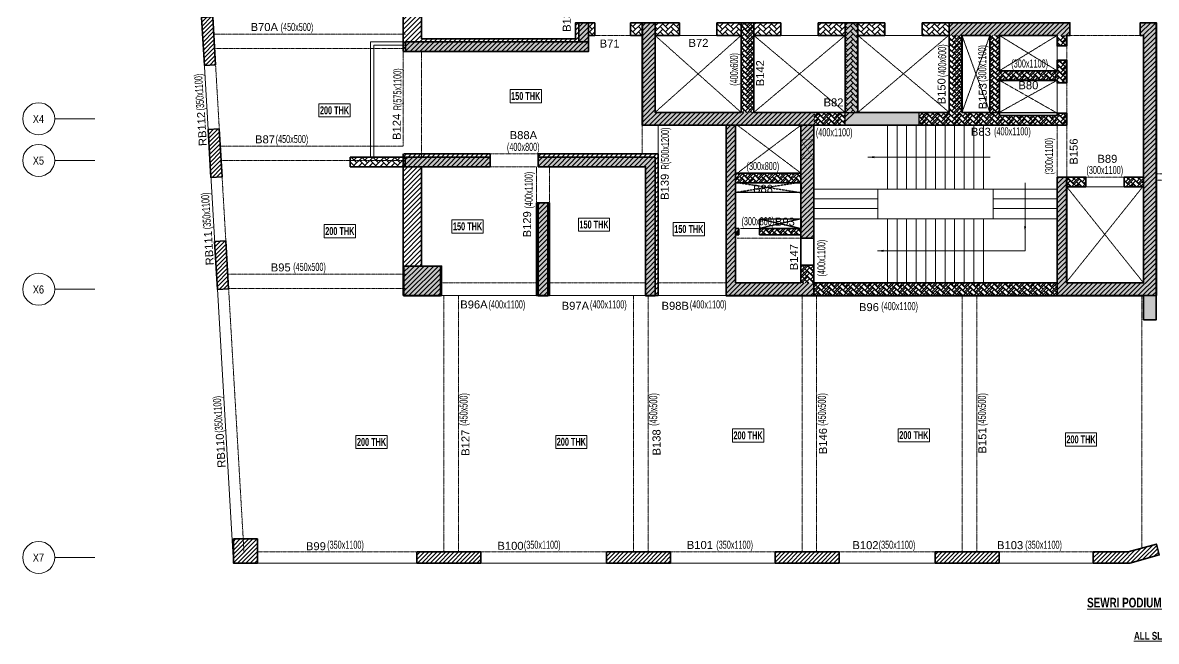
# Model space of a CAD drawing. Header units: millimetres. Extents: x 13 to 70247, y 23 to 60080.
# Drawn here: x 13 to 35422, y 296 to 19616 of the extents above; entities that cross this region are included whole.
import ezdxf
from ezdxf.enums import TextEntityAlignment as Align

# ---------------------------------------------------------------- set-up
doc = ezdxf.new("R2010")
doc.units = ezdxf.units.MM
doc.linetypes.add('Grid Line', pattern=[2222.5, 1270, -317.5, 317.5, -317.5])
doc.linetypes.add('HIDDEN', pattern=[0.375, 0.25, -0.125])
for name, color, linetype, lineweight in [('A-ANNO-DIMS', 8, 'Continuous', 15), ('A-DETL-MISC', 35, 'Continuous', 15), ('A-FLOR-IDEN', 11, 'Continuous', 9), ('A-GRIDS', 8, 'Continuous', 9), ('A-HIDD-ABVE', 8, 'HIDDEN', 20), ('G-ANNO-TEXT', 231, 'Continuous', 9), ('S-BEAM', 7, 'Continuous', 18), ('S-BEAM-IDEN', 2, 'Continuous', 9), ('S-COL HATCH', 9, 'Continuous', 0), ('S-COLS', 5, 'Continuous', 35), ('S-GRIDS', 8, 'Continuous', 9), ('S-WALL', 4, 'Continuous', 18)]:
    doc.layers.add(name, color=color, linetype=linetype, lineweight=lineweight)
for name, color, linetype in [('Beam Nos', 7, 'Continuous'), ('changes', 7, 'Continuous'), ('CUTOUT', 4, 'Continuous'), ('S-CUTOUT', 1, 'Continuous')]:
    doc.layers.add(name, color=color, linetype=linetype)
doc.styles.add('Arial Narrow', font='ARIALN.TTF', dxfattribs={"height": 400})
doc.styles.add('Dim.s & Anno.(Misc.)', font='ARIALN.TTF')
doc.styles.add('SC-BBS1', font='SansSerif')
doc.styles.add('Swis721 LtCn BT', font='swisscl.ttf', dxfattribs={"width": 0.9, "height": 233.355162})
doc.styles.add('Swis721 LtCn BT_2', font='swisscl.ttf', dxfattribs={"height": 244.992296})
doc.styles.add('Swis721 LtCn BT_B', font='', dxfattribs={"width": 0.9, "height": 246.918336})
doc.styles.get('Swis721 LtCn BT_B').set_extended_font_data('Swis721 LtCn BT', bold=True)
doc.dimstyles.new('A-GFC-100', dxfattribs={"dimscale": 100, "dimtxt": 1.75, "dimasz": 1.5, "dimexe": 1.5, "dimexo": 0, "dimgap": 1, "dimtad": 1, "dimdsep": 46, "dimtxsty": 'Dim.s & Anno.(Misc.)', "dimblk": 'ARCHTICK', "dimcen": 0, "dimdle": 1.5, "dimclrd": 256, "dimclre": 8, "dimclrt": 6, "dimazin": 2, "dimtfac": 1, "dimtix": 1, "dimtmove": 2, "dimatfit": 3, "dimfxl": 1, "dimtolj": 1, "dimlwd": -1, "dimlwe": 9, "dimarcsym": 0})
pattern_1 = [(45, (-31699446.87, 20890861.25), (-75.1300955, 75.1300955), [])]
pattern_2 = [(45, (-31794446.86, 20734809.75), (0, 169.7056275), [360, -120]), (135, (-31794362, 20734894.6), (1e-14, 169.7056275), [360, -120])]
pattern_3 = [(45, (-31802317.5, 20729084.55), (0, 169.7056275), [360, -120]), (135, (-31802232.65, 20729169.4), (1e-14, 169.7056275), [360, -120])]
pattern_4 = [(45, (-31618808, 20746156.34), (0, 169.7056275), [360, -120]), (135, (-31618723.15, 20746241.2), (1e-14, 169.7056275), [360, -120])]
pattern_5 = [(45, (-31682274.25, 21473233.52), (-75.1300955, 75.1300955), [])]
pattern_6 = [(45, (-31215760.61, 20872171.07), (-66.29126074, 66.29126074), [])]
pattern_7 = [(45, (-31343246.11, 20900840.07), (-66.29126074, 66.29126074), [])]

# ---------------------------------------------------------------- blocks, each defined once
blk = doc.blocks.new('A$Cd226b1b4')
at = {"layer": 'S-COL HATCH', "transparency": 33554687}
h = blk.add_hatch(dxfattribs=at)
h.set_pattern_fill('ANSI31', color=256, scale=850)
h.set_pattern_definition(pattern_1)
h.paths.add_polyline_path([(5785, 7625), (5785, 8525), (5385, 8525), (5385, 8025), (575, 8025), (575, 19125), (0, 19129), (0, 7625)])
h = blk.add_hatch(dxfattribs=at)
h.set_pattern_fill('ANSI31', color=256, scale=850)
h.set_pattern_definition(pattern_1)
h.paths.add_polyline_path([(12825, 5325), (12825, 5725), (7871, 5725), (7871, 8525), (7471, 8525), (7471, 5325)])
at = {"layer": 'S-COL HATCH'}
h = blk.add_hatch(dxfattribs=at)
h.set_pattern_fill('AR-HBONE', color=256, scale=30)
h.set_pattern_definition(pattern_2)
h.paths.add_polyline_path([(10555, 5725), (10955, 5725), (10955, 8525), (10555, 8525)])
h = blk.add_hatch(dxfattribs=at)
h.set_pattern_fill('AR-HBONE', color=256, scale=30)
h.set_pattern_definition(pattern_2)
h.paths.add_polyline_path([(13805, 8525), (14205, 8525), (14205, 5725), (13805, 5725)])
at = {"layer": 'S-COL HATCH', "transparency": 33554687}
h = blk.add_hatch(dxfattribs=at)
h.set_pattern_fill('ANSI31', color=256, scale=850)
h.set_pattern_definition(pattern_1)
h.paths.add_polyline_path([(17055, 8525), (20825, 8525), (20825, 8125), (17055, 8125)])
h = blk.add_hatch(dxfattribs=at)
h.set_pattern_fill('ANSI31', color=256, scale=850)
h.set_pattern_definition(pattern_1)
h.paths.add_polyline_path([(20725, 3700), (20425, 3700), (20425, 400), (20425, 0), (23125, 0), (23525, 0), (23525, 400), (23525, 400), (23525, 8525), (23025, 8525), (23025, 8125), (23125, 8125), (23125, 400), (23125, 400), (20725, 400), (20725, 400)])
at = {"layer": 'S-COL HATCH'}
h = blk.add_hatch(dxfattribs=at)
h.set_pattern_fill('AR-HBONE', color=256, scale=30)
h.set_pattern_definition(pattern_2)
h.paths.add_polyline_path([(18325, 8125), (18625, 8125), (18625, 7025), (20425, 7025), (20425, 7350), (20725, 7350), (20725, 6648), (20425, 6648), (20425, 6725), (18625, 6725), (18625, 5625), (20425, 5625), (20425, 5703), (20725, 5703), (20725, 5325), (16105, 5325), (16105, 5725), (18325, 5725)])
h = blk.add_hatch(dxfattribs=at)
h.set_pattern_fill('AR-HBONE', color=256, scale=30)
h.set_pattern_definition(pattern_2)
h.paths.add_polyline_path([(17055, 5725), (17455, 5725), (17455, 8125), (17055, 8125)])
h = blk.add_hatch(dxfattribs=at)
h.set_pattern_fill('AR-HBONE', color=256, scale=30)
h.set_pattern_definition(pattern_2)
h.paths.add_polyline_path([(20425, 8125), (20725, 8125), (20725, 7800), (20425, 7800)])
h = blk.add_hatch(dxfattribs=at)
h.set_pattern_fill('AR-HBONE', color=256, scale=30)
h.set_pattern_definition(pattern_2)
h.paths.add_polyline_path([(13805, 5725), (12825, 5725), (12825, 5325), (13805, 5325)])
at = {"layer": 'S-COL HATCH', "transparency": 33554687}
h = blk.add_hatch(dxfattribs=at)
h.set_pattern_fill('ANSI31', color=256, scale=850)
h.set_pattern_definition(pattern_1)
edge = h.paths.add_edge_path()
edge.add_line((13805, 5325), (13805, 5725))
edge.add_line((13805, 5725), (14205, 5725))
h = blk.add_hatch(dxfattribs=at)
h.set_pattern_fill('ANSI31', color=256, scale=850)
h.set_pattern_definition(pattern_1)
h.paths.add_polyline_path([(10385, 5325), (10085, 5325), (10085, 0), (10385, 0), (12825, 0), (12825, 400), (10385, 400), (10385, 2100), (10385, 2100), (10385, 2100)])
h = blk.add_hatch(dxfattribs=at)
h.set_pattern_fill('ANSI31', color=256, scale=850)
h.set_pattern_definition(pattern_1)
h.paths.add_polyline_path([(12825, 5325), (12425, 5325), (12425, 5325), (12425, 3825), (12425, 3825), (12425, 3525), (12425, 1800), (12825, 1800)])
at = {"layer": 'S-COL HATCH'}
h = blk.add_hatch(dxfattribs=at)
h.set_pattern_fill('AR-HBONE', color=256, scale=30)
h.set_pattern_definition(pattern_2)
h.paths.add_polyline_path([(12425, 3825), (10385, 3825), (10385, 3525), (12425, 3525)])
h = blk.add_hatch(dxfattribs=at)
h.set_pattern_fill('AR-HBONE', color=256, scale=30)
h.set_pattern_definition([(45, (-31794446.86, 20682880.75), (0, 169.7056275), [360, -120]), (135, (-31794362, 20682965.6), (1e-14, 169.7056275), [360, -120])])
h.paths.add_polyline_path([(21325, 3400), (21325, 3700), (20725, 3700), (20725, 3400)])
h.paths.add_polyline_path([(23125, 3400), (23125, 3700), (22525, 3700), (22525, 3400)])
h = blk.add_hatch(dxfattribs=at)
h.set_pattern_fill('AR-HBONE', color=256, scale=30)
h.set_pattern_definition(pattern_2)
h.paths.add_polyline_path([(10485, 2100), (10385, 2100), (10385, 1900), (10485, 1900)])
h = blk.add_hatch(dxfattribs=at)
h.set_pattern_fill('AR-HBONE', color=256, scale=30)
h.set_pattern_definition(pattern_2)
h.paths.add_polyline_path([(11135, 2100), (11135, 1900), (12425, 1900), (12425, 2100)])
h = blk.add_hatch(dxfattribs=at)
h.set_pattern_fill('AR-HBONE', color=256, scale=30)
h.set_pattern_definition(pattern_2)
h.paths.add_polyline_path([(12825, 950), (12425, 950), (12425, 400), (12825, 400)])
h = blk.add_hatch(dxfattribs=at)
h.set_pattern_fill('AR-HBONE', color=256, scale=30)
h.set_pattern_definition(pattern_2)
h.paths.add_polyline_path([(12825, 400), (20425, 400), (20425, 0), (12825, 0)])
at = {"layer": 'changes', "elevation": 0}
for points in [[(13805, 5325), (13805, 5725), (14205, 5725)], [(16105, 5725), (16105, 5325)]]:
    blk.add_lwpolyline(points, dxfattribs=at)
at = {"layer": 'S-COLS'}
for p, q in [((20425, 3700), (20425, 400)), ((20725, 3700), (20725, 400)), ((12425, 1800), (12825, 1800)), ((12425, 950), (12825, 950)), ((20425, 400), (20425, 0))]:
    blk.add_line(p, q, dxfattribs=at)
at = {"layer": 'S-COLS', "elevation": 0}
for points in [[(0, 7629), (5785, 7625), (5785, 8525), (5385, 8525), (5385, 8025), (575, 8025), (575, 19125), (0, 19129)], [(17455, 5725), (18325, 5725), (18325, 8125), (17455, 8125)], [(12425, 3825), (10385, 3825), (10385, 3525), (12425, 3525)]]:
    blk.add_lwpolyline(points, close=True, dxfattribs=at)
for points in [[(17055, 8525), (20825, 8525), (20825, 8125), (20725, 8125), (20725, 7800), (20425, 7800), (20425, 8125), (19525, 8125), (18625, 8125), (18625, 7025), (20425, 7025), (20425, 7350), (20725, 7350), (20725, 6648), (20425, 6648), (20425, 6725), (18625, 6725), (18625, 5625), (19525, 5625), (20425, 5625), (20425, 5703), (20725, 5703), (20725, 5325), (18625, 5325), (18625, 5325), (7471, 5325), (7471, 8525), (7871, 8525), (7871, 5725), (10555, 5725), (10555, 8525)], [(10555, 8525), (10955, 8525)], [(10955, 8525), (10955, 5725), (13805, 5725), (13805, 8525)], [(13805, 8525), (14205, 8525)], [(14205, 8525), (14205, 5725), (17055, 5725), (17055, 8525)], [(23525, 400), (23525, 8525), (23025, 8525), (23025, 8125), (23125, 8125), (23125, 400), (20725, 400)], [(10085, 5325), (10085, 0), (10385, 0)], [(10385, 400), (10385, 5325)], [(12425, 5325), (12425, 400)], [(12425, 0), (12825, 0), (12825, 5325)], [(20725, 3400), (21325, 3400), (21325, 3700), (20425, 3700)], [(23125, 3400), (22525, 3400), (22525, 3700), (23125, 3700)], [(10485, 2100), (10385, 2100)], [(10385, 1900), (10485, 1900)], [(10485, 1900), (10485, 2100)], [(11135, 2100), (11135, 1900)], [(12425, 2100), (11135, 2100)], [(11135, 1900), (12425, 1900)], [(12425, 400), (10385, 400)], [(20425, 400), (12825, 400), (12825, 0), (23125, 0)], [(23125, 0), (23125, 0), (23525, 0), (23525, 400)], [(10385, 0), (12425, 0)]]:
    blk.add_lwpolyline(points, dxfattribs=at)
blk = doc.blocks.new('A$Cbe320e20')
at = {"layer": 'S-COL HATCH', "transparency": 33554687}
h = blk.add_hatch(color=256, dxfattribs=at)
h.dxf.hatch_style = 1
h.paths.add_polyline_path([(-2086, 2800), (-2385, 2800), (-2385, 2200), (-2086, 2200)])
at = {"layer": 'S-COL HATCH'}
h = blk.add_hatch(dxfattribs=at)
h.set_pattern_fill('AR-HBONE', color=256, scale=30)
h.set_pattern_definition(pattern_4)
h.paths.add_polyline_path([(-1885, 2400), (-1885, 2800), (-2085, 2800), (-2085, 2400)])
h = blk.add_hatch(dxfattribs=at)
h.set_pattern_fill('AR-HBONE', color=256, scale=30)
h.set_pattern_definition(pattern_4)
h.paths.add_polyline_path([(-400, 2400), (-400, 2800), (-765, 2800), (-765, 2400), (-676, 2400)])
at = {"layer": 'S-COL HATCH', "transparency": 33554687}
h = blk.add_hatch(color=256, dxfattribs=at)
h.dxf.hatch_style = 1
h.paths.add_polyline_path([(4954, -400), (4954, 0), (0, 0), (0, 2800), (-400, 2800), (-400, -400)])
at = {"layer": 'S-COL HATCH'}
h = blk.add_hatch(dxfattribs=at)
h.set_pattern_fill('AR-HBONE', color=256, scale=30)
h.set_pattern_definition(pattern_4)
h.paths.add_polyline_path([(758, 2400), (758, 2800), (0, 2800), (0, 2400)])
h = blk.add_hatch(dxfattribs=at)
h.set_pattern_fill('AR-HBONE', color=256, scale=30)
h.set_pattern_definition(pattern_4)
h.paths.add_polyline_path([(2684, 2800), (1928, 2800), (1928, 2400), (2684, 2400)])
h = blk.add_hatch(dxfattribs=at)
h.set_pattern_fill('AR-HBONE', color=256, scale=30)
h.set_pattern_definition(pattern_3)
h.paths.add_polyline_path([(2684, 0), (3084, 0), (3084, 2800), (2684, 2800)])
h = blk.add_hatch(dxfattribs=at)
h.set_pattern_fill('AR-HBONE', color=256, scale=30)
h.set_pattern_definition(pattern_4)
h.paths.add_polyline_path([(3925, 2800), (3084, 2800), (3084, 2400), (3925, 2400)])
h = blk.add_hatch(dxfattribs=at)
h.set_pattern_fill('AR-HBONE', color=256, scale=30)
h.set_pattern_definition(pattern_4)
h.paths.add_polyline_path([(5935, 2400), (5935, 2800), (5095, 2800), (5095, 2400)])
at = {"layer": 'S-COL HATCH', "transparency": 33554687}
h = blk.add_hatch(color=256, dxfattribs=at)
h.dxf.hatch_style = 1
h.paths.add_polyline_path([(5934, 2800), (6334, 2800), (6334, 0), (5934, 0)])
at = {"layer": 'S-COL HATCH'}
h = blk.add_hatch(dxfattribs=at)
h.set_pattern_fill('AR-HBONE', color=256, scale=30)
h.set_pattern_definition(pattern_4)
h.paths.add_polyline_path([(7175, 2400), (7175, 2800), (6335, 2800), (6335, 2400)])
h = blk.add_hatch(dxfattribs=at)
h.set_pattern_fill('AR-HBONE', color=256, scale=30)
h.set_pattern_definition(pattern_4)
h.paths.add_polyline_path([(9185, 2400), (9185, 2800), (8345, 2800), (8345, 2400), (8675, 2400)])
at = {"layer": 'S-COL HATCH', "transparency": 33554687}
h = blk.add_hatch(color=256, dxfattribs=at)
h.dxf.hatch_style = 1
h.paths.add_polyline_path([(9184, 2800), (12954, 2800), (12954, 2400), (9184, 2400)])
h = blk.add_hatch(color=256, dxfattribs=at)
h.dxf.hatch_style = 1
h.paths.add_polyline_path([(12854, -2025), (12554, -2025), (12554, -5325), (12554, -5725), (15254, -5725), (15254, -6475), (15654, -6475), (15654, -5325), (15654, -5325), (15654, 2800), (15154, 2800), (15154, 2400), (15254, 2400), (15254, -5325), (15254, -5325), (12854, -5325), (12854, -5325)])
h = blk.add_hatch(color=256, dxfattribs=at)
h.dxf.hatch_style = 1
h.paths.add_polyline_path([(-7796, 2200), (-7796, 1900), (-2086, 1900), (-2086, 2200)])
at = {"layer": 'S-COL HATCH'}
h = blk.add_hatch(dxfattribs=at)
h.set_pattern_fill('AR-HBONE', color=256, scale=30)
h.set_pattern_definition(pattern_3)
h.paths.add_polyline_path([(10454, 2400), (10754, 2400), (10754, 1300), (12554, 1300), (12554, 1625), (12854, 1625), (12854, 922), (12554, 922), (12554, 1000), (10754, 1000), (10754, -100), (12554, -100), (12554, -23), (12854, -23), (12854, -400), (8234, -400), (8234, 0), (10454, 0)])
h = blk.add_hatch(dxfattribs=at)
h.set_pattern_fill('AR-HBONE', color=256, scale=30)
h.set_pattern_definition(pattern_3)
h.paths.add_polyline_path([(9184, 0), (9584, 0), (9584, 2400), (9184, 2400)])
h = blk.add_hatch(dxfattribs=at)
h.set_pattern_fill('AR-HBONE', color=256, scale=30)
h.set_pattern_definition(pattern_3)
h.paths.add_polyline_path([(12554, 2400), (12854, 2400), (12854, 2075), (12554, 2075)])
h = blk.add_hatch(dxfattribs=at)
h.set_pattern_fill('AR-HBONE', color=256, scale=30)
h.set_pattern_definition(pattern_3)
h.paths.add_polyline_path([(5934, 0), (4954, 0), (4954, -400), (5934, -400)])
at = {"layer": 'S-COL HATCH', "transparency": 33554687}
h = blk.add_hatch(color=256, dxfattribs=at)
h.dxf.hatch_style = 1
h.paths.add_polyline_path([(5934, 0), (8234, 0), (8234, -400), (5934, -400)])
h = blk.add_hatch(color=256, dxfattribs=at)
h.dxf.hatch_style = 1
h.paths.add_polyline_path([(2514, -400), (2214, -400), (2214, -5725), (2514, -5725), (4954, -5725), (4954, -5325), (2514, -5325), (2514, -3625), (2514, -3625), (2514, -3625)])
h = blk.add_hatch(color=256, dxfattribs=at)
h.dxf.hatch_style = 1
h.paths.add_polyline_path([(4954, -400), (4554, -400), (4554, -400), (4554, -1900), (4554, -1900), (4554, -2200), (4554, -3925), (4954, -3925)])
at = {"layer": 'S-COL HATCH'}
h = blk.add_hatch(dxfattribs=at)
h.set_pattern_fill('AR-HBONE', color=256, scale=30)
h.set_pattern_definition(pattern_3)
h.paths.add_polyline_path([(-7796, -1400), (-9525, -1400), (-9525, -1700), (-7796, -1700)])
at = {"layer": 'S-COL HATCH', "transparency": 33554687}
h = blk.add_hatch(dxfattribs=at)
h.set_pattern_fill('ANSI31', color=256, scale=850)
h.set_pattern_definition(pattern_5)
h.paths.add_polyline_path([(-5150, -1299), (-7296, -1299), (-7296, -1303), (-7871, -1303), (-7871, -4800), (-7296, -4800), (-7296, -1699), (-5150, -1699)])
h = blk.add_hatch(color=256, dxfattribs=at)
h.dxf.hatch_style = 1
h.paths.add_polyline_path([(-5150, -1400), (-7796, -1400), (-7796, -1700), (-5150, -1700)])
h = blk.add_hatch(dxfattribs=at)
h.set_pattern_fill('ANSI31', color=256, scale=850)
h.set_pattern_definition(pattern_5)
h.paths.add_polyline_path([(100, -1299), (-3650, -1299), (-3650, -1699), (-300, -1699), (-300, -5724), (100, -5724)])
h = blk.add_hatch(color=256, dxfattribs=at)
h.dxf.hatch_style = 1
h.paths.add_polyline_path([(0, -1400), (-3650, -1400), (-3650, -1700), (-300, -1700), (-300, -5725), (0, -5725)])
at = {"layer": 'S-COL HATCH'}
h = blk.add_hatch(dxfattribs=at)
h.set_pattern_fill('AR-HBONE', color=256, scale=30)
h.set_pattern_definition(pattern_3)
h.paths.add_polyline_path([(2514, -1900), (2514, -2200), (4554, -2200), (4554, -1900)])
h = blk.add_hatch(dxfattribs=at)
h.set_pattern_fill('AR-HBONE', color=256, scale=30)
h.set_pattern_definition([(45, (-31802317.5, 20677155.55), (0, 169.7056275), [360, -120]), (135, (-31802232.65, 20677240.4), (1e-14, 169.7056275), [360, -120])])
h.paths.add_polyline_path([(13454, -2025), (12854, -2025), (12854, -2325), (13454, -2325)])
h.paths.add_polyline_path([(15254, -2025), (14654, -2025), (14654, -2325), (15254, -2325)])
at = {"layer": 'S-COL HATCH', "transparency": 33554687}
h = blk.add_hatch(dxfattribs=at)
h.set_pattern_fill('ANSI31', color=256, scale=850)
h.set_pattern_definition(pattern_5)
h.paths.add_polyline_path([(-3300, -2827), (-3696, -2827), (-3696, -5724), (-3300, -5724)])
h = blk.add_hatch(color=256, dxfattribs=at)
h.dxf.hatch_style = 1
h.paths.add_polyline_path([(-3350, -2827), (-3650, -2827), (-3650, -5725), (-3350, -5725)])
at = {"layer": 'S-COL HATCH'}
h = blk.add_hatch(dxfattribs=at)
h.set_pattern_fill('AR-HBONE', color=256, scale=30)
h.set_pattern_definition(pattern_3)
h.paths.add_polyline_path([(2614, -3625), (2514, -3625), (2514, -3825), (2614, -3825)])
h = blk.add_hatch(dxfattribs=at)
h.set_pattern_fill('AR-HBONE', color=256, scale=30)
h.set_pattern_definition(pattern_3)
h.paths.add_polyline_path([(3264, -3625), (3264, -3825), (4554, -3825), (4554, -3625)])
at = {"layer": 'S-COL HATCH', "transparency": 33554687}
h = blk.add_hatch(dxfattribs=at)
h.set_pattern_fill('ANSI31', color=256, scale=850)
h.set_pattern_definition(pattern_5)
h.paths.add_polyline_path([(-7871, -4800), (-7871, -5724), (-6671, -5724), (-6671, -4800)])
h = blk.add_hatch(color=256, dxfattribs=at)
h.dxf.hatch_style = 1
h.paths.add_polyline_path([(-6700, -4800), (-7850, -4800), (-7850, -5725), (-6700, -5725)])
at = {"layer": 'S-COL HATCH'}
h = blk.add_hatch(dxfattribs=at)
h.set_pattern_fill('AR-HBONE', color=256, scale=30)
h.set_pattern_definition(pattern_3)
h.paths.add_polyline_path([(4954, -4775), (4554, -4775), (4554, -5325), (4954, -5325)])
h = blk.add_hatch(dxfattribs=at)
h.set_pattern_fill('AR-HBONE', color=256, scale=30)
h.set_pattern_definition(pattern_3)
h.paths.add_polyline_path([(4954, -5325), (12554, -5325), (12554, -5725), (4954, -5725)])
at = {"layer": 'changes'}
blk.add_lwpolyline([(5934, 0), (8234, 0), (8234, -400), (5934, -400)], close=True, dxfattribs=at)
at = {"layer": 'S-COL HATCH', "transparency": 33554687}
blk.add_line((-7796, -1400), (-7796, -1700), dxfattribs=at)
at = {"layer": 'S-COLS'}
for p, q in [((-1885, 2800), (-2086, 2800)), ((-1885, 2400), (-1885, 2800)), ((-765, 2800), (-765, 2400)), ((-765, 2800), (-400, 2800)), ((0, 2800), (758, 2800)), ((758, 2400), (758, 2800)), ((1928, 2800), (1928, 2400)), ((1928, 2800), (2684, 2800)), ((3084, 2800), (3925, 2800)), ((3925, 2400), (3925, 2800)), ((5095, 2800), (5095, 2400)), ((5095, 2800), (7175, 2800)), ((7175, 2400), (7175, 2800)), ((8345, 2800), (8345, 2400)), ((8345, 2800), (9184, 2800)), ((-1885, 2400), (-2086, 2400)), ((-765, 2400), (-400, 2400)), ((758, 2400), (0, 2400)), ((1928, 2400), (2684, 2400)), ((3084, 2400), (3925, 2400)), ((5095, 2400), (5934, 2400)), ((6334, 2400), (7175, 2400)), ((8345, 2400), (9184, 2400)), ((-5150, -1299), (-5150, -1699)), ((-3650, -1299), (-3650, -1699)), ((0, -1400), (-3650, -1400)), ((-3650, -1400), (-3650, -1700)), ((0, -1400), (0, -5725)), ((-3650, -1700), (-300, -1700)), ((-300, -1700), (-300, -5725)), ((12554, -2025), (12554, -5325)), ((12854, -2025), (12854, -5325)), ((4554, -3925), (4954, -3925)), ((4554, -4775), (4954, -4775)), ((12554, -5325), (12554, -5725)), ((-3700, -5724), (-3300, -5724)), ((-300, -5724), (100, -5724)), ((0, -5725), (-300, -5725))]:
    blk.add_line(p, q, dxfattribs=at)
at = {"layer": 'S-COLS', "color": 5}
blk.add_lwpolyline([(-2385, 2800), (-2086, 2800), (-2086, 2200), (-2385, 2200)], close=True, dxfattribs=at)
at = {"layer": 'S-COLS'}
for points in [[(9184, 2800), (12954, 2800), (12954, 2400), (12854, 2400), (12854, 2075), (12554, 2075), (12554, 2400), (11654, 2400), (10754, 2400), (10754, 1300), (12554, 1300), (12554, 1625), (12854, 1625), (12854, 922), (12554, 922), (12554, 1000), (10754, 1000), (10754, -100), (11654, -100), (12554, -100), (12554, -23), (12854, -23), (12854, -400), (10754, -400), (10754, -400), (-400, -400), (-400, 2800), (0, 2800), (0, 0), (2684, 0), (2684, 2800)], [(2684, 2800), (3084, 2800)], [(3084, 2800), (3084, 0), (5934, 0), (5934, 2800)], [(5934, 2800), (6334, 2800)], [(6334, 2800), (6334, 0), (9184, 0), (9184, 2800)], [(15654, -5325), (15654, 2800), (15154, 2800), (15154, 2400), (15254, 2400), (15254, -5325), (12854, -5325)], [(2214, -400), (2214, -5725), (2514, -5725)], [(2514, -5325), (2514, -400)], [(4554, -400), (4554, -5325)], [(4554, -5725), (4954, -5725), (4954, -400)], [(-7871, -1299), (-7871, -4800), (-7296, -4800), (-7296, -1699), (-5150, -1699)], [(-5150, -1299), (-7846, -1299)], [(100, -5724), (100, -1299), (-3650, -1299)], [(-3650, -1699), (-300, -1699), (-300, -5724)], [(12854, -2325), (13454, -2325), (13454, -2025), (12554, -2025)], [(15254, -2325), (14654, -2325), (14654, -2025), (15254, -2025)], [(-3300, -5724), (-3300, -2827), (-3700, -2827), (-3700, -5724)], [(2614, -3625), (2514, -3625)], [(2514, -3825), (2614, -3825)], [(2614, -3825), (2614, -3625)], [(3264, -3625), (3264, -3825)], [(4554, -3625), (3264, -3625)], [(3264, -3825), (4554, -3825)], [(4554, -5325), (2514, -5325)], [(12554, -5325), (4954, -5325), (4954, -5725), (15254, -5725)], [(15254, -5725), (15254, -6475), (15654, -6475), (15654, -5325)], [(2514, -5725), (4554, -5725)]]:
    blk.add_lwpolyline(points, dxfattribs=at)
for points in [[(-7796, 1900), (-2086, 1900), (-2086, 2200), (-7796, 2200)], [(9584, 0), (10454, 0), (10454, 2400), (9584, 2400)], [(4554, -1900), (2514, -1900), (2514, -2200), (4554, -2200)], [(-7850, -5725), (-6700, -5725), (-6700, -4800), (-7850, -4800)]]:
    blk.add_lwpolyline(points, close=True, dxfattribs=at)
at = {"layer": 'S-COLS', "elevation": 0}
for points in [[(-9525, -1400), (-5150, -1400), (-5150, -1700), (-9525, -1700)], [(-3650, -2827), (-3350, -2827), (-3350, -5725), (-3650, -5725)], [(-7871, -5724), (-6671, -5724), (-6671, -4800), (-7871, -4800)]]:
    blk.add_lwpolyline(points, close=True, dxfattribs=at)
at = {"layer": 'S-CUTOUT', "const_width": 10, "elevation": 0}
blk.add_lwpolyline([(4954, -849), (4954, -1449), (4554, -1449), (4554, -849)], close=True, dxfattribs=at)
for points in [[(4954, -849), (4554, -1449)], [(4954, -1449), (4554, -849)]]:
    blk.add_lwpolyline(points, dxfattribs=at)
at = {"layer": 'S-WALL', "color": 7}
for p, q in [((-8885, 2200), (-7795, 2200)), ((-8885, -1400), (-8885, 2200)), ((-7795, 2100), (-8785, 2100)), ((-8785, 2100), (-8785, -1400))]:
    blk.add_line(p, q, dxfattribs=at)
blk = doc.blocks.new('_ARCHTICK')
at = {"color": 0, "linetype": 'ByBlock', "const_width": 0.15}
blk.add_lwpolyline([(-0.5, -0.5), (0.5, 0.5)], dxfattribs=at)
blk = doc.blocks.new('Grid - Type 1 Structural-6743905-9TH FLOOR LVL')
at = {"layer": 'A-GRIDS'}
blk.add_circle((0, 0), 4, dxfattribs=at)
blk = doc.blocks.new('A$C45bf0ae9')
at = {"layer": 'S-GRIDS', "linetype": 'Grid Line'}
for p, q in [((-17504, -200), (-18754, -200)), ((-17504, -1500), (-18754, -1500)), ((-17504, -5525), (-18754, -5525)), ((-17504, -13899), (-18754, -13899))]:
    blk.add_line(p, q, dxfattribs=at)
at = {"layer": 'A-GRIDS', "xscale": 124.9999999999999, "yscale": 124.9999999999999, "zscale": 124.9999999999999, "rotation": 89.99999999999982}
for p in [(-19254, -200), (-19254, -1500), (-19254, -5525), (-19254, -13899)]:
    blk.add_blockref('Grid - Type 1 Structural-6743905-9TH FLOOR LVL', p, dxfattribs=at)
at = {"layer": 'A-GRIDS', "lineweight": 18, "char_height": 250, "width": 440.93, "attachment_point": 1, "style": 'Arial Narrow'}
for s, insert in [('X4', (-19437, -82)), ('X5', (-19437, -1382)), ('X6', (-19437, -5407)), ('X7', (-19437, -13781))]:
    blk.add_mtext(s, dxfattribs=dict(at, insert=insert))
blk = doc.blocks.new('A$Cf6edaa24')
at = {"layer": 'CUTOUT', "color": 8, "linetype": 'HIDDEN'}
for p, q in [((9089, -8405), (7190, -8705)), ((7331, -8405), (9230, -8705)), ((9230, -9525), (7940, -9825)), ((7940, -9525), (9230, -9825))]:
    blk.add_line(p, q, dxfattribs=at)
at = {"layer": 'CUTOUT'}
for points in [[(7190, -8405), (9230, -8405), (9230, -8705), (7190, -8705)], [(7940, -9525), (9230, -9525), (9230, -9825), (7940, -9825)]]:
    blk.add_lwpolyline(points, close=True, dxfattribs=at)
blk = doc.blocks.new('A$C40398dd4')
at = {"layer": 'A-ANNO-DIMS', "ltscale": 500, "elevation": 0}
blk.add_lwpolyline([(5810, 1000), (6600, 1000), (6600, 1565)], dxfattribs=at)
at = {"layer": 'A-DETL-MISC'}
for p, q in [((2300, 4925), (2300, 2925)), ((2600, 4925), (2600, 2925)), ((2900, 4925), (2900, 2925)), ((3200, 4925), (3200, 2925)), ((3500, 4925), (3500, 2925)), ((3800, 4925), (3800, 2925)), ((4100, 4925), (4100, 2925)), ((4400, 4925), (4400, 2925)), ((4700, 4925), (4700, 2925)), ((5000, 4925), (5000, 2925)), ((5300, 4925), (5300, 2925)), ((2300, 0), (2300, 2000)), ((2600, 0), (2600, 2000)), ((2900, 0), (2900, 2000)), ((3200, 0), (3200, 2000)), ((3500, 0), (3500, 2000)), ((3800, 0), (3800, 2000)), ((4100, 0), (4100, 2000)), ((4400, 0), (4400, 2000)), ((4700, 0), (4700, 2000)), ((5000, 0), (5000, 2000)), ((5300, 0), (5300, 2000))]:
    blk.add_line(p, q, dxfattribs=at)
for points in [[(2000, 2925), (0, 2925)], [(5600, 2925), (7600, 2925)], [(2000, 2625), (0, 2625)], [(5600, 2625), (7600, 2625)], [(2000, 2325), (0, 2325)], [(5600, 2325), (7600, 2325)]]:
    blk.add_lwpolyline(points, dxfattribs=at)
blk.add_lwpolyline([(5600, 2925), (5600, 2000), (2000, 2000), (2000, 2925)], close=True, dxfattribs=at)
at = {"layer": 'A-DETL-MISC', "elevation": 0}
for points in [[(2000, 2000), (0, 2000)], [(5600, 2000), (7600, 2000)]]:
    blk.add_lwpolyline(points, dxfattribs=at)
at = {"layer": 'A-ANNO-DIMS', "ltscale": 500}
for points in [[(1688, 3925), (5510, 3925)], [(6600, 1565), (6600, 3126)], [(1988, 1000), (5810, 1000)]]:
    blk.add_leader(points, dimstyle='A-GFC-100', override={"dimasz": 2, "dimtad": 0, "dimfxl": 0.18, "dimarcsym": 1}, dxfattribs=at)

msp = doc.modelspace()

# ---------------------------------------------------------------- hatches: boundary and pattern name
at = {"layer": 'S-COL HATCH', "transparency": 33554687}
h = msp.add_hatch(dxfattribs=at)
h.set_pattern_fill('ANSI31', color=256, scale=750)
h.set_pattern_definition(pattern_6)
h.paths.add_polyline_path([(5688, 18282), (6038, 18302), (5950, 19800), (5601, 19779)])
h = msp.add_hatch(dxfattribs=at)
h.set_pattern_fill('ANSI31', color=256, scale=750)
h.set_pattern_definition(pattern_6)
h.paths.add_polyline_path([(5892, 14782), (6242, 14802), (6154, 16300), (5805, 16279)])
h = msp.add_hatch(dxfattribs=at)
h.set_pattern_fill('ANSI31', color=256, scale=750)
h.set_pattern_definition(pattern_6)
h.paths.add_polyline_path([(6096, 11285), (6446, 11305), (6358, 12802), (6009, 12782)])
h = msp.add_hatch(dxfattribs=at)
h.set_pattern_fill('ANSI31', color=256, scale=750)
h.set_pattern_definition([(45, (-31782547.61, 20900840.07), (-66.29126074, 66.29126074), [])])
h.paths.add_polyline_path([(7344, 2742), (7344, 3492), (6594, 3492), (6594, 2742)])
h = msp.add_hatch(dxfattribs=at)
h.set_pattern_fill('ANSI31', color=256, scale=750)
h.set_pattern_definition(pattern_7)
h.paths.add_polyline_path([(33453, 2742), (34593, 2742), (35514, 2994), (35422, 3331), (34546, 3092), (33453, 3092)])
h = msp.add_hatch(dxfattribs=at)
h.set_pattern_fill('ANSI31', color=256, scale=750)
h.set_pattern_definition(pattern_7)
h.paths.add_polyline_path([(14322, 2742), (14322, 3092), (12322, 3092), (12322, 2742)])
h = msp.add_hatch(dxfattribs=at)
h.set_pattern_fill('ANSI31', color=256, scale=750)
h.set_pattern_definition(pattern_7)
h.paths.add_polyline_path([(20246, 2742), (20246, 3092), (18246, 3092), (18246, 2742)])
h = msp.add_hatch(dxfattribs=at)
h.set_pattern_fill('ANSI31', color=256, scale=750)
h.set_pattern_definition(pattern_7)
h.paths.add_polyline_path([(25512, 2742), (25512, 3092), (23512, 3092), (23512, 2742)])
h = msp.add_hatch(dxfattribs=at)
h.set_pattern_fill('ANSI31', color=256, scale=750)
h.set_pattern_definition(pattern_7)
h.paths.add_polyline_path([(30512, 2742), (30512, 3092), (28512, 3092), (28512, 2742)])

# ---------------------------------------------------------------- linework, layer by layer
at = {"layer": 'A-FLOR-IDEN', "color": 8, "elevation": 0, "flags": 128}
for points in [[(16213, 17527), (16213, 17115), (15236, 17115), (15236, 17527)], [(10242, 17082), (10242, 16671), (9265, 16671), (9265, 17082)], [(14398, 13457), (14398, 13045), (13420, 13045), (13420, 13457)], [(18347, 13514), (18347, 13102), (17370, 13102), (17370, 13514)], [(10408, 13310), (10408, 12899), (9431, 12899), (9431, 13310)], [(21309, 13373), (21309, 12961), (20332, 12961), (20332, 13373)], [(17639, 6729), (17639, 6317), (16661, 6317), (16661, 6729)], [(23158, 6929), (23158, 6518), (22180, 6518), (22180, 6929)], [(28338, 6937), (28338, 6526), (27360, 6526), (27360, 6937)], [(33558, 6803), (33558, 6391), (32580, 6391), (32580, 6803)], [(11399, 6725), (11399, 6313), (10421, 6313), (10421, 6725)]]:
    msp.add_lwpolyline(points, close=True, dxfattribs=at)
at = {"layer": 'A-HIDD-ABVE', "linetype": 'HIDDEN'}
for p, q in [((19767, 19216), (22452, 16816)), ((19767, 16816), (22452, 19216)), ((22852, 19216), (25702, 16816)), ((22852, 16816), (25702, 19216)), ((26102, 19216), (28952, 16816)), ((26102, 16816), (28932, 19216)), ((29352, 19216), (30222, 16816)), ((29352, 16816), (30222, 19216)), ((30522, 19216), (32322, 18116)), ((30522, 18116), (32322, 19216)), ((30522, 16816), (32322, 17816)), ((30522, 17816), (32322, 16793)), ((22332, 16416), (24322, 14916)), ((22332, 14916), (24322, 16416)), ((34997, 14491), (32597, 11491)), ((32622, 14491), (35022, 11491))]:
    msp.add_line(p, q, dxfattribs=at)
at = {"layer": 'changes'}
msp.add_line((30222, 16816), (32322, 16816), dxfattribs=at)
at = {"layer": 'S-BEAM', "ltscale": 250000}
msp.add_line((3399, 57516, 0), (6594, 2742, 0), dxfattribs=at)
at = {"layer": 'S-BEAM'}
for p, q in [((5631, 19258), (5631, 19258)), ((19767, 19216), (22452, 19216)), ((22852, 19216), (25702, 19216)), ((26102, 19216), (28952, 19216)), ((32322, 16793), (32322, 19216)), ((33222, 14491), (34422, 14491)), ((22432, 13191), (23082, 13191)), ((6068, 11766), (6068, 11766)), ((13100, 11091), (16071, 11091)), ((16471, 11091), (19471, 11091)), ((19871, 11091), (21985, 11091)), ((7344, 2742, 0), (12322, 2742)), ((18246, 2742, 0), (14322, 2742)), ((20246, 2742, 0), (23512, 2742)), ((28512, 2742, 0), (25512, 2742)), ((30512, 2742, 0), (33453, 2742))]:
    msp.add_line(p, q, dxfattribs=at)
at = {"layer": 'S-BEAM', "linetype": 'HIDDEN'}
for p, q in [((5982, 19258), (11972, 19258)), ((17672, 19216), (19367, 19216)), ((32622, 16793), (32622, 19216)), ((32722, 19216), (34922, 19216)), ((6008, 18808), (11957, 18808)), ((11897, 15758), (11897, 18716, 0)), ((12472, 15416), (12472, 18716)), ((19367, 15516), (19367, 16416)), ((32322, 14791), (32322, 16416)), ((32622, 14791), (32622, 16416)), ((6186, 15758), (11897, 15758)), ((6212, 15308), (11957, 15308)), ((14617, 15516), (16117, 15516)), ((14617, 15117), (16067, 15113)), ((16067, 13989), (16067, 15113)), ((16467, 13989), (16467, 15116)), ((38522, 14896), (35422, 14896)), ((33222, 14791), (34422, 14791)), ((41622, 14696), (35422, 14696)), ((22332, 12891), (24322, 12891)), ((11972, 11766), (6419, 11766)), ((13100, 11491), (16071, 11491)), ((16471, 11491), (19471, 11491)), ((19871, 11491), (21985, 11491)), ((11972, 11316), (6445, 11316)), ((13172, 11091), (13172, 3092)), ((13622, 11091), (13622, 3092)), ((19096, 11091), (19096, 3092, 0)), ((19546, 11091), (19546, 3092, 0)), ((24362, 11091), (24362, 3092)), ((24812, 11091), (24812, 3091)), ((29362, 11091), (29362, 3092)), ((29812, 11091), (29812, 3091)), ((34972, 11091), (34972, 3214)), ((7344, 3092, 0), (12322, 3092)), ((18246, 3092, 0), (14322, 3092)), ((20246, 3092, 0), (23512, 3092)), ((28512, 3092, 0), (25512, 3092)), ((30512, 3092, 0), (33453, 3092))]:
    msp.add_line(p, q, dxfattribs=at)
at = {"layer": 'S-BEAM', "linetype": 'ByBlock'}
msp.add_line((19867, 15516), (19867, 16416), dxfattribs=at)
at = {"layer": 'S-BEAM', "elevation": 0}
msp.add_lwpolyline([(5803, 22308), (5981, 19258)], dxfattribs=at)
at = {"layer": 'S-BEAM', "linetype": 'HIDDEN', "elevation": 0}
for points in [[(6008, 18808), (6186, 15758)], [(6212, 15308), (6419, 11766)], [(6445, 11316), (6925, 3092)], [(6945, 2742), (6945, 2741)], [(7457, 2741), (7457, 2735)]]:
    msp.add_lwpolyline(points, dxfattribs=at)
at = {"layer": 'S-COLS', "elevation": 0}
for points in [[(5601, 19779), (5950, 19800), (6038, 18302), (5688, 18282)], [(5805, 16279), (6154, 16300), (6242, 14802), (5892, 14782)], [(6009, 12782), (6358, 12802), (6446, 11305), (6096, 11285)], [(6594, 3492), (7344, 3492), (7344, 2742), (6594, 2742)], [(12322, 3092), (14322, 3092), (14322, 2742), (12322, 2742)], [(18246, 3092), (20246, 3092), (20246, 2742), (18246, 2742)], [(23512, 3092), (25512, 3092), (25512, 2742), (23512, 2742)], [(28512, 3092), (30512, 3092), (30512, 2742), (28512, 2742)]]:
    msp.add_lwpolyline(points, close=True, dxfattribs=at)
msp.add_lwpolyline([(33453, 3092), (34546, 3092), (35422, 3331), (35514, 2994), (34593, 2742), (33453, 2742), (33453, 3092)], dxfattribs=at)

# ---------------------------------------------------------------- block references
at = {"layer": 'Beam Nos'}
for name, p in [('A$C45bf0ae9', (19767, 16816)), ('A$Cf6edaa24', (15095, 23015))]:
    msp.add_blockref(name, p, dxfattribs=at)
at = {"layer": 'changes'}
msp.add_blockref('A$Cd226b1b4', (11897, 11091), dxfattribs=at)
at = {"layer": 'S-BEAM-IDEN'}
msp.add_blockref('A$C40398dd4', (24722, 11491), dxfattribs=at)
at = {"layer": 'S-COLS'}
msp.add_blockref('A$Cbe320e20', (19767, 16815), dxfattribs=at)

# ---------------------------------------------------------------- texts
at = {"layer": 'A-FLOR-IDEN', "color": 1, "char_height": 246.9, "width": 1155, "attachment_point": 2, "line_spacing_factor": 0.964267, "style": 'Swis721 LtCn BT_B'}
for s, insert in [('150 THK', (15725, 17449)), ('200 THK', (9753, 17004)), ('200 THK', (9919, 13232)), ('150 THK', (13909, 13379)), ('150 THK', (17859, 13436)), ('150 THK', (20821, 13295)), ('200 THK', (22669, 6851)), ('200 THK', (27849, 6859)), ('200 THK', (33069, 6725)), ('200 THK', (10910, 6647)), ('200 THK', (17150, 6651))]:
    msp.add_mtext(s, dxfattribs=dict(at, insert=insert))
at = {"layer": 'Beam Nos', "color": 3, "style": 'SC-BBS1'}
for s, p in [('B130', (17206, 19739, 0)), ('B142', (23247, 18038)), ('B150', (28912, 17475, 0)), ('B153', (30198, 17320, 0)), ('B124', (11897, 16362)), ('B156', (33040, 15591, 0)), ('B139', (20267, 14490)), ('B129', (15968, 13320, 0)), ('B147', (24300, 12294, 0)), ('B127', (14044, 6497)), ('B138', (20010, 6509)), ('B146', (25208, 6550, 0)), ('B151', (30186, 6569, 0))]:
    msp.add_text(s, height=250, rotation=90, dxfattribs=at).set_placement(p, align=Align.BOTTOM_CENTER)
for s, p in [('B70A', (7560, 19280)), ('B71', (18346, 18763)), ('B72', (21121, 18785)), ('B80', (31425, 17461)), ('B82', (25339, 16926)), ('B83', (29941, 16010)), ('B87', (7583, 15772)), ('B88A', (15653, 15904, 0)), ('B89', (33893, 15165)), ('B88', (23136, 14227)), ('B93', (23819, 13201, 0)), ('B95', (8073, 11773, 0)), ('B96A', (14107, 10616, 0)), ('B97A', (17276, 10575, 0)), ('B98B', (20395, 10575, 0)), ('B96', (26446, 10534, 0)), ('B99', (9172, 3066, 0)), ('B100', (15249, 3079, 0)), ('B101', (21165, 3106, 0)), ('B102', (26337, 3100, 0)), ('B103', (30855, 3100, 0))]:
    msp.add_text(s, height=250, dxfattribs=at).set_placement(p, align=Align.BOTTOM_CENTER)
at = {"layer": 'Beam Nos', "style": 'SC-BBS1'}
for s, p in [('RB112', (5810, 16308, 0)), ('RB111', (6027, 12584, 0)), ('RB110', (6396, 6262, 0))]:
    msp.add_text(s, height=250, rotation=93.339, dxfattribs=at).set_placement(p, align=Align.BOTTOM_CENTER)
at = {"layer": 'G-ANNO-TEXT', "color": 6, "insert": (33260, 1656), "char_height": 300, "width": 6923.66, "attachment_point": 1, "line_spacing_factor": 0.971848, "style": 'Swis721 LtCn BT_2'}
msp.add_mtext('{\\fSwis721 LtCn BT|b1|i0|c0|p34;\\LSEWRI PODIUM FLOOR - 9TH FRAMING PLAN }', dxfattribs=at)
at = {"layer": 'G-ANNO-TEXT', "color": 1, "insert": (34724, 590), "char_height": 244.99, "width": 3728.69, "attachment_point": 1, "line_spacing_factor": 0.971848, "style": 'Swis721 LtCn BT_2'}
msp.add_mtext('{\\fSwis721 LtCn BT|b1|i0|c0|p34;\\LALL SLABS ARE 200 THK U.O.N}', dxfattribs=at)
at = {"layer": 'S-BEAM-IDEN', "color": 3, "style": 'Swis721 LtCn BT', "width": 0.8}
for s, p in [('(450x500)', (8070, 19358)), ('(300x1100)', (30893, 18215)), ('(400x1100)', (24788, 16069)), ('(400x1100)', (30354, 16098)), ('(450x500)', (7914, 15858)), ('(400x800)', (15139, 15612, 0)), ('(300x800)', (22623, 15015)), ('(300x1100)', (33239, 14890)), ('(300x800)', (22465, 13290)), ('(450x500)', (8463, 11865)), ('(400x1100)', (26831, 10640)), ('(350x1100)', (9524, 3188)), ('(350x1100)', (15668, 3188)), ('(350x1100)', (21678, 3188)), ('(350x1100)', (26748, 3188)), ('(350x1100)', (31328, 3188))]:
    msp.add_text(s, height=250, dxfattribs=at).set_placement(p)
for s, p in [('(400x600)', (28856, 17919)), ('(300x1100)', (30110, 17770)), ('(400x600)', (22356, 17647)), ('R(575x1100)', (11843, 16880)), ('R(500x1200)', (20200, 15032)), ('(300x1100)', (32195, 14871, 0)), ('(400x1100)', (15942, 13814)), ('(400x1100)', (25083, 11691)), ('(450x500)', (13909, 7027)), ('(450x500)', (19833, 7027, 0)), ('(450x500)', (25100, 7027)), ('(450x500)', (30100, 7027))]:
    msp.add_text(s, height=250, rotation=90, dxfattribs=at).set_placement(p)
at = {"layer": 'S-BEAM-IDEN', "style": 'Swis721 LtCn BT', "width": 0.8}
for s, rotation, p in [('(350x1100)', 93.6044, (5689, 16884, 0)), ('(350x1100)', 93.6044, (5902, 13174, 0)), ('(400x1100)', 360, (14565, 10693, 0)), ('(400x1100)', 360, (17733, 10693, 0)), ('(400x1100)', 360, (20853, 10693, 0)), ('(350x1100)', 93.6044, (6273, 6820, 0))]:
    msp.add_text(s, height=250, rotation=rotation, dxfattribs=at).set_placement(p)

doc.saveas('drawing.dxf')
